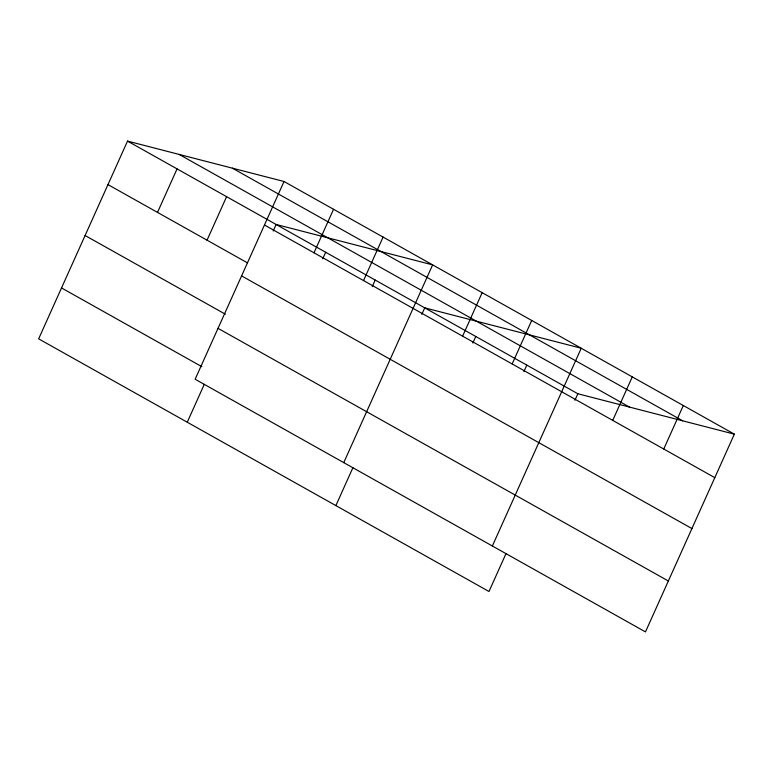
<?xml version="1.0" encoding="UTF-8"?>
<svg xmlns="http://www.w3.org/2000/svg" width="773" height="773" viewBox="0 0 773 773"><rect width="100%" height="100%" fill="white"/><g stroke="black" fill="none" stroke-linecap="round" stroke-linejoin="round"><path stroke-width="1.16" d="M284.02 181.5L195.144 379.243L645.474 631.899L734.35 434.155L284.02 181.5L127.526 141.101L38.65 338.845L488.98 591.5L506.015 553.594M157.508 212.391L177.056 168.891M207.048 240.181L226.595 196.68M187.259 422.222L204.294 384.316M273.198 231.001L276.135 224.47L432.629 264.878L343.753 462.621M314.002 252.79L333.55 209.29M322.737 258.791L325.665 252.269M363.542 280.58L383.089 237.079M372.277 286.58L375.205 280.058M335.869 505.6L352.903 467.694M421.807 314.379L424.744 307.847L581.238 348.246L492.362 545.999M462.612 336.168L482.159 292.667M472.844 343.009L475.781 336.487M512.151 363.957L531.698 320.457M523.881 371.639L526.819 365.117M574.919 400.279L577.856 393.757L734.35 434.155M612.728 420.386L632.275 376.886M663.765 449.016L683.313 405.516M232.373 168.166L682.704 420.821M179.162 154.426L629.502 407.081M127.526 141.101L577.856 393.757M264.463 225.001L714.803 477.656M107.969 184.602L247.292 262.762M241.591 275.903L691.922 528.558M85.098 235.504L225.445 314.244M218.025 328.341L668.355 580.996M61.531 287.942L201.879 366.692"/></g></svg>
